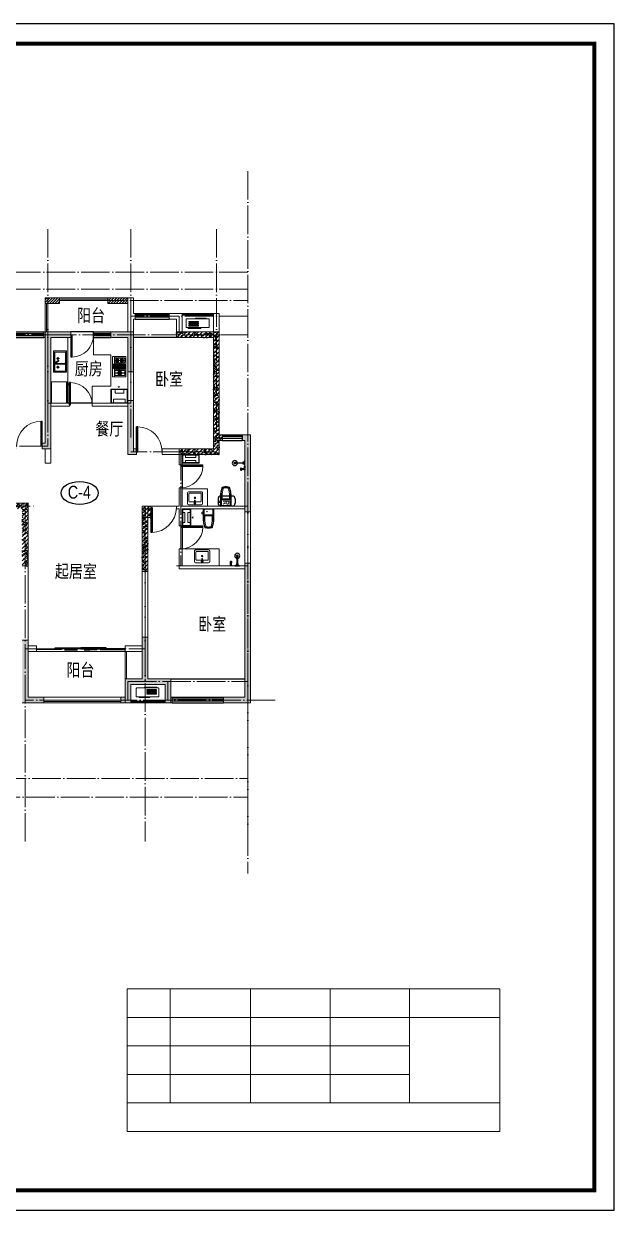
# Model space of a CAD drawing. Extents: x -20965 to 69695, y -16099 to 25481.
# Drawn here: x 49002 to 69695, y -16099 to 25481 of the extents above; entities that cross this region are included whole.
import ezdxf
from ezdxf.enums import TextEntityAlignment as Align

# ---------------------------------------------------------------- set-up
doc = ezdxf.new("R2010")
doc.units = 0
doc.header["$LTSCALE"] = 1000
doc.header["$MEASUREMENT"] = 0
doc.linetypes.add('DOTE', pattern=[2.42, 2, -0.2, 0.02, -0.2])
doc.layers.get('0').update_dxf_attribs({"linetype": 'CONTINUOUS'})
for name, color, linetype in [('4-LINE', 7, 'CONTINUOUS'), ('AXIS', 3, 'CONTINUOUS'), ('fd', 4, 'CONTINUOUS'), ('PUB_TITLE', 4, 'CONTINUOUS'), ('RAIL', 163, 'CONTINUOUS'), ('T-DESW', 6, 'CONTINUOUS'), ('WC', 134, 'CONTINUOUS'), ('WINDOW', 4, 'CONTINUOUS')]:
    doc.layers.add(name, color=color, linetype=linetype)
for name, color, linetype, lineweight in [('DOTE', 251, 'DOTE', 0), ('WALL', 255, 'CONTINUOUS', 20), ('五金', 136, 'CONTINUOUS', 9), ('填充墙', 8, 'CONTINUOUS', 15), ('家具', 159, 'CONTINUOUS', 9), ('看线', 170, 'CONTINUOUS', 0), ('面积', 190, 'CONTINUOUS', 5)]:
    doc.layers.add(name, color=color, linetype=linetype, lineweight=lineweight)
doc.styles.add('Arial', font='ARIAL.TTF')
doc.styles.add('HZ', font='txt', dxfattribs={"width": 0.7, "bigfont": 'hztxt'})
pattern_1 = [(45, (-2010137.66, 221629.54), (-70.710678, 70.710678), []), (50, (-2010137.66, 221629.54), (286.904073, -25.100854), [30, -330]), (355, (-2010137.66, 221629.54), (-55.500533, 300.876853), [24, -264]), (100.4514, (-2010113.75, 221627.45), (231.403753, 275.775817), [25.496076, -280.456845]), (46.1842, (-2010137.66, 221709.54), (426.89642, -66.207606), [45, -495]), (96.6356, (-2010102.1, 221704.02), (373.86508, 389.64715), [38.244115, -420.6852]), (351.1842, (-2010137.66, 221709.54), (373.86478, 389.64744), [36, -396]), (21, (-2010097.66, 221689.54), (238.76282, -161.047556), [30, -330]), (326, (-2010097.66, 221689.54), (97.326133, 290.06002), [24, -264]), (71.4514, (-2010077.77, 221676.12), (336.08905, 129.0122), [25.496076, -280.456845]), (37.5, (-2010137.66, 221629.54), (4.863942, 133.1575415), [0, -260.8, 0, -268, 0, -265]), (7.5, (-2010137.66, 221629.54), (105.227815, 157.764685), [0, -152.8, 0, -254.8, 0, -101]), (327.5, (-2010226.86, 221629.54), (213.5289745, -9.0219487), [0, -100, 0, -312, 0, -414]), (317.5, (-2010266.86, 221629.54), (233.274468, 40.041993), [0, -130, 0, -207.2, 0, -294])]

# ---------------------------------------------------------------- blocks, each defined once
blk = doc.blocks.new('A$C4EB5717C')
at = {"layer": '家具', "color": 8}
for p, q in [((520, 110), (520, 120)), ((883, 100), (530, 100)), ((893, 120), (893, 110))]:
    blk.add_line(p, q, dxfattribs=at)
at = {"layer": '家具'}
blk.add_lwpolyline([(220, 120), (980, 120, 0.414214), (1000, 140), (1000, 410, 0.414214), (980, 430), (220, 430, 0.414214), (200, 410), (200, 140, 0.414214)], format="xyb", close=True, dxfattribs=at)
at = {"layer": '家具', "color": 8}
for points in [[(269, 459), (709, 459), (709, 444), (269, 444)], [(290, 372), (626, 372), (626, 343), (290, 343)], [(290, 306), (626, 306), (626, 277), (290, 277)], [(290, 240), (626, 240), (626, 211), (290, 211)]]:
    blk.add_lwpolyline(points, close=True, dxfattribs=at)
for centre, start, end in [((530, 110), 180, 270), ((883, 110), 270, 0)]:
    blk.add_arc(centre, 10, start, end, dxfattribs=at)
blk = doc.blocks.new('A$C0C200289')
at = {"layer": '家具'}
for p, q in [((-150, 72), (-150, 597)), ((600, 597), (-150, 597)), ((500, 623), (-48, 623)), ((-48, 613), (-48, 623)), ((500, 613), (-48, 613)), ((500, 613), (500, 623)), ((600, 72), (600, 597)), ((-144, 72), (-150, 72)), ((-150, 53), (-150, 62)), ((-144, 62), (-150, 62)), ((-144, 62), (-144, 72)), ((568, 22), (-118, 22)), ((499, 22), (499, 0)), ((535, 22), (535, 0)), ((594, 62), (594, 72)), ((594, 72), (600, 72)), ((594, 62), (600, 62)), ((600, 53), (600, 62)), ((499, 0), (535, 0))]:
    blk.add_line(p, q, dxfattribs=at)
at = {"layer": '家具', "color": 251}
for p, q in [((594, 72), (-144, 72)), ((594, 62), (-144, 62))]:
    blk.add_line(p, q, dxfattribs=at)
at = {"layer": '家具'}
for centre, start, end in [((-118, 53), 180, 270), ((568, 53), 270, 0)]:
    blk.add_arc(centre, 31.5, start, end, dxfattribs=at)
blk = doc.blocks.new('ddfdf')
at = {"layer": '家具'}
for p, q in [((15801, -30110), (15801, -30822)), ((16260, -30111), (15801, -30110)), ((16270, -30121), (16270, -30812)), ((15801, -30822), (16260, -30822))]:
    blk.add_line(p, q, dxfattribs=at)
at = {"layer": '家具', "color": 251}
for p, q in [((15826, -30314), (15826, -30189)), ((15829, -30248), (15829, -30252)), ((15947, -30248), (15829, -30248)), ((15829, -30252), (15947, -30252)), ((15834, -30314), (15834, -30189)), ((15856, -30159), (16163, -30159)), ((15856, -30167), (16163, -30167)), ((16163, -30337), (15856, -30336)), ((16163, -30345), (15856, -30344)), ((15947, -30252), (15947, -30248)), ((15952, -30159), (15957, -30157)), ((15968, -30208), (15952, -30159)), ((15968, -30295), (15952, -30344)), ((15952, -30344), (15957, -30346)), ((15957, -30157), (15973, -30206)), ((15957, -30346), (15973, -30297)), ((15973, -30206), (15968, -30208)), ((15973, -30297), (15968, -30295)), ((16062, -30157), (16046, -30206)), ((16046, -30206), (16051, -30208)), ((16046, -30297), (16051, -30295)), ((16062, -30346), (16046, -30297)), ((16051, -30208), (16067, -30159)), ((16051, -30295), (16067, -30344)), ((16067, -30159), (16062, -30157)), ((16067, -30344), (16062, -30346)), ((16072, -30252), (16072, -30248)), ((16072, -30248), (16190, -30248)), ((16190, -30253), (16072, -30252)), ((16185, -30189), (16185, -30315)), ((16190, -30248), (16190, -30253)), ((16193, -30189), (16193, -30315)), ((16201, -30822), (16202, -30111)), ((15829, -30682), (15829, -30686)), ((15904, -30682), (15829, -30682)), ((15829, -30686), (15904, -30686)), ((15831, -30750), (15831, -30624)), ((15832, -30556), (15832, -30379)), ((15832, -30379), (15849, -30379)), ((15849, -30556), (15832, -30556)), ((15839, -30750), (15839, -30624)), ((15849, -30379), (15849, -30556)), ((15861, -30594), (16167, -30595)), ((15861, -30602), (16167, -30603)), ((15878, -30556), (15878, -30380)), ((15878, -30380), (15894, -30380)), ((15894, -30556), (15878, -30556)), ((15894, -30380), (15894, -30556)), ((15904, -30686), (15904, -30682)), ((15923, -30556), (15923, -30380)), ((15923, -30380), (15940, -30380)), ((15940, -30556), (15923, -30556)), ((15937, -30595), (15937, -30654)), ((15942, -30595), (15937, -30595)), ((15937, -30654), (15942, -30654)), ((15937, -30780), (15937, -30720)), ((15937, -30720), (15942, -30720)), ((15940, -30380), (15940, -30556)), ((15942, -30654), (15942, -30595)), ((15942, -30720), (15942, -30780)), ((15968, -30556), (15968, -30380)), ((15968, -30380), (15985, -30380)), ((15985, -30556), (15968, -30556)), ((15968, -30684), (15968, -30688)), ((16063, -30684), (15968, -30684)), ((15968, -30688), (16063, -30688)), ((15985, -30380), (15985, -30556)), ((16014, -30556), (16014, -30380)), ((16014, -30380), (16030, -30380)), ((16030, -30556), (16014, -30556)), ((16030, -30380), (16030, -30556)), ((16059, -30556), (16059, -30380)), ((16059, -30380), (16076, -30380)), ((16076, -30556), (16059, -30556)), ((16063, -30688), (16063, -30684)), ((16076, -30380), (16076, -30556)), ((16095, -30595), (16095, -30654)), ((16099, -30595), (16095, -30595)), ((16095, -30654), (16099, -30654)), ((16095, -30780), (16095, -30720)), ((16095, -30720), (16099, -30720)), ((16099, -30654), (16099, -30595)), ((16099, -30720), (16099, -30780)), ((16104, -30556), (16104, -30380)), ((16104, -30380), (16121, -30380)), ((16121, -30556), (16104, -30556)), ((16121, -30380), (16121, -30556)), ((16126, -30690), (16126, -30685)), ((16126, -30685), (16199, -30685)), ((16199, -30690), (16126, -30690)), ((16150, -30556), (16150, -30380)), ((16150, -30380), (16166, -30380)), ((16166, -30556), (16150, -30556)), ((16166, -30380), (16166, -30556)), ((16189, -30625), (16189, -30750)), ((16197, -30625), (16197, -30750)), ((16199, -30685), (16199, -30690)), ((16167, -30772), (15861, -30772)), ((16167, -30780), (15861, -30780)), ((15942, -30780), (15937, -30780)), ((16099, -30780), (16095, -30780))]:
    blk.add_line(p, q, dxfattribs=at)
for centre, radius in [((16013, -30253), 70.1), ((16013, -30253), 47.3), ((16013, -30253), 41.8), ((16013, -30253), 25.3), ((15936, -30685), 63.7), ((15936, -30685), 43), ((15936, -30685), 38), ((15936, -30685), 23), ((16096, -30687), 63.7), ((16096, -30687), 43), ((16096, -30687), 38), ((16096, -30687), 23), ((16235, -30426), 16.2), ((16238, -30542), 16.2), ((16240, -30485), 16.2)]:
    blk.add_circle(centre, radius, dxfattribs=at)
for centre, radius, start, end in [((15856, -30189), 30, 89.961, 179.961), ((15856, -30314), 30, 179.961, 269.961), ((15856, -30189), 22, 89.961, 179.961), ((15856, -30314), 22, 179.961, 269.961), ((16163, -30189), 30, 359.961, 89.961), ((16163, -30189), 22, 359.961, 89.961), ((16163, -30315), 30, 269.961, 359.961), ((16163, -30315), 22, 269.961, 359.961), ((15861, -30624), 30, 89.961, 179.961), ((15861, -30750), 30, 179.961, 269.961), ((15861, -30624), 22, 89.961, 179.961), ((15861, -30750), 22, 179.961, 269.961), ((16167, -30625), 30, 359.961, 89.961), ((16167, -30625), 22, 359.961, 89.961), ((16167, -30750), 30, 269.961, 359.961), ((16167, -30750), 22, 269.961, 359.961)]:
    blk.add_arc(centre, radius, start, end, dxfattribs=at)
at = {"layer": '家具'}
for centre, start, end in [((16260, -30121), 0, 89.961), ((16260, -30812), 269.961, 0)]:
    blk.add_arc(centre, 10, start, end, dxfattribs=at)
blk = doc.blocks.new('A$C6CE46E26')
at = {"layer": 'fd'}
blk.add_lwpolyline([(0, 284, 100, 0, 0), (62, 284, 0, 0, 0)], format="xyseb", dxfattribs=at)
at = {"layer": '家具'}
for p, q in [((112, 452), (239, 452)), ((239, 148), (239, 452)), ((445, 98), (445, 502)), ((572, 502), (445, 502)), ((112, 148), (239, 148)), ((572, 98), (445, 98))]:
    blk.add_line(p, q, dxfattribs=at)
for points in [[(592, 0), (592, 600), (92, 600), (92, 0)], [(572, 20), (572, 580), (112, 580), (112, 20)]]:
    blk.add_lwpolyline(points, close=True, dxfattribs=at)
blk = doc.blocks.new('$DorLib2D$00000001')
for p, q in [((0.45, 0.975), (0.5, 0.975)), ((0.45, 0), (0.45, 0.975)), ((0.5, 0), (0.5, 0.975)), ((0.5, 0), (0.45, 0))]:
    blk.add_line(p, q)
at = {"lineweight": 13}
blk.add_arc((0.475, 0), 0.975, 91.4693, 180, dxfattribs=at)
blk = doc.blocks.new('$TCHSYS$WIN2D')
for p, q in [((-0.5, 0.5), (0.5, 0.5)), ((-0.5, 0.5), (-0.5, -0.5)), ((0.5, 0.167), (-0.5, 0.167)), ((0.5, 0.5), (0.5, -0.5)), ((0.5, -0.167), (-0.5, -0.167)), ((-0.5, -0.5), (0.5, -0.5))]:
    blk.add_line(p, q)
blk = doc.blocks.new('$DorLib2D$00000138')
at = {"color": 0, "linetype": 'Continuous'}
for p, q in [((-0.288, 0), (-0.288, 0.154)), ((-0.288, 0.154), (0, 0.154)), ((0, 0.154), (0, 0)), ((0.288, 0.154), (0, 0.154)), ((0.288, 0), (0.288, 0.154)), ((-0.5, -0.14), (-0.5, 0)), ((-0.5, 0), (-0.219, 0)), ((0, 0), (-0.288, 0)), ((-0.219, 0), (-0.219, -0.14)), ((0, 0), (0.288, 0)), ((0.219, 0), (0.219, -0.14)), ((0.5, 0), (0.219, 0)), ((0.5, 0), (0.5, -0.195)), ((0.5, -0.14), (0.5, 0)), ((-0.219, -0.14), (-0.5, -0.14)), ((-0.186, -0.186), (-0.037, -0.186)), ((-0.037, -0.186), (-0.102, -0.258)), ((-0.102, -0.258), (-0.102, -0.186)), ((0.186, -0.186), (0.037, -0.186)), ((0.037, -0.186), (0.102, -0.258)), ((0.102, -0.258), (0.102, -0.186)), ((0.219, -0.14), (0.5, -0.14))]:
    blk.add_line(p, q, dxfattribs=at)
blk = doc.blocks.new('A$C1BE601A8')
at = {"layer": '家具'}
for p, q in [((0, 0), (0, 450)), ((0, 450), (757, 450)), ((757, 450), (757, 0)), ((757, 0), (0, 0))]:
    blk.add_line(p, q, dxfattribs=at)
at = {"layer": '家具', "color": 251}
for p, q in [((10, 10), (10, 440)), ((10, 440), (747, 440)), ((315, 427), (293, 411)), ((412, 288), (315, 427)), ((747, 440), (747, 10)), ((747, 10), (10, 10)), ((41, 393), (41, 50)), ((273, 408), (56, 408)), ((56, 35), (273, 35)), ((226, 300), (130, 300)), ((178, 248), (178, 348)), ((288, 50), (288, 393)), ((293, 411), (390, 273)), ((311, 393), (311, 50)), ((695, 408), (326, 408)), ((326, 35), (695, 35)), ((534, 300), (438, 300)), ((486, 248), (486, 348)), ((710, 50), (710, 393))]:
    blk.add_line(p, q, dxfattribs=at)
for centre, radius in [((178, 300), 36.1), ((178, 300), 27.1), ((486, 300), 36.1), ((486, 300), 27.1)]:
    blk.add_circle(centre, radius, dxfattribs=at)
for centre, radius, start, end in [((304, 419), 21.7, 342.6068, 267.3353), ((56, 393), 15, 90, 180), ((56, 50), 15, 180, 270), ((273, 393), 15, 0, 90), ((273, 50), 15, 270, 0), ((326, 393), 15, 90, 180), ((326, 50), 15, 180, 270), ((401, 281), 13.3, 214.971, 34.971), ((695, 393), 15, 0, 90), ((695, 50), 15, 270, 0)]:
    blk.add_arc(centre, radius, start, end, dxfattribs=at)
blk = doc.blocks.new('A$C6C0F5C48')
h = blk.add_hatch()
h.set_pattern_fill('钢筋混凝土', color=8, scale=40, style=0)
h.set_pattern_definition(pattern_1)
h.paths.add_polyline_path([(17000, 1200), (17000, 1000), (17500, 1000), (17500, -600), (18950, -600), (18950, -400), (17700, -400), (17700, 1200)])
h.paths.add_polyline_path([(20500, -400), (20500, -4300), (20400, -4300), (20400, -4500), (20700, -4500), (20700, -600), (21400, -600), (21400, -400)])
h.paths.add_polyline_path([(22800, -400), (22800, -600), (23400, -600), (23400, -1800), (23600, -1800), (23600, -400)])
h = blk.add_hatch()
h.set_pattern_fill('钢筋混凝土', color=8, scale=40, style=0)
h.set_pattern_definition(pattern_1)
h.paths.add_polyline_path([(25100, -400), (25100, -600), (26400, -600), (26400, -4500), (25200, -4500), (25200, -4700), (26600, -4700), (26600, -4200), (26700, -4200), (26700, -4000), (26600, -4000), (26600, -400)])
h = blk.add_hatch()
h.set_pattern_fill('钢筋混凝土', color=8, scale=40, style=0)
h.set_pattern_definition(pattern_1)
h.paths.add_polyline_path([(19500, -4500), (19500, -4300), (18600, -4300), (18600, -3700), (17700, -3700), (17700, -3100), (17500, -3100), (17500, -3900), (18400, -3900), (18400, -4500)])
h.paths.add_polyline_path([(23700, -4700), (23700, -4500), (23600, -4500), (23600, -2800), (23400, -2800), (23400, -4700)])
h.paths.add_polyline_path([(27700, -4000), (27500, -4000), (27400, -4000), (27400, -4200), (27500, -4200), (27500, -6700), (27700, -6700)])
h = blk.add_hatch()
h.set_pattern_fill('钢筋混凝土', color=8, scale=40, style=0)
h.set_pattern_definition(pattern_1)
h.paths.add_polyline_path([(24200, -6500), (23900, -6500), (23900, -6900), (24200, -6900)])
h.paths.add_polyline_path([(24100, -6900), (23900, -6900), (23900, -8800), (24100, -8800)])
h.paths.add_polyline_path([(18100, -6400), (18100, -6600), (19700, -6600), (19700, -8600), (19900, -8600), (19900, -6400)])
h = blk.add_hatch()
h.set_pattern_fill('钢筋混凝土', color=8, scale=40, style=0)
h.set_pattern_definition(pattern_1)
h.paths.add_polyline_path([(17000, -10000), (17000, -10200), (18500, -10200), (18500, -10600), (18700, -10600), (18700, -10000)])
h.paths.add_polyline_path([(19900, -11200), (19700, -11200), (19700, -13400), (20450, -13400), (20450, -13200), (19900, -13200)])
h.paths.add_polyline_path([(27700, -13400), (27700, -8500), (27500, -8500), (27500, -13200), (26750, -13200), (26750, -13400)])
h.paths.add_polyline_path([(23300, -13400), (23500, -13400), (23500, -12750), (24700, -12750), (24700, -13400), (24900, -13400), (24900, -12550), (24100, -12550), (24100, -11100), (23900, -11100), (23900, -12550), (23300, -12550), (23300, -13200), (23150, -13200), (23150, -13400)])
at = {"layer": 'WALL', "color": 6}
for p, q in [((21400, -400), (20500, -400)), ((20500, -4300), (20500, -400)), ((21400, -600), (21400, -400)), ((22800, -400), (23600, -400)), ((22800, -400), (22800, -600)), ((23600, -1800), (23600, -400)), ((25100, -400), (26600, -400)), ((25100, -600), (25100, -400)), ((26600, -400), (26600, -4000)), ((20700, -600), (20700, -4500)), ((20700, -600), (21400, -600)), ((22800, -600), (23400, -600)), ((23400, -1800), (23400, -600)), ((25100, -600), (26400, -600)), ((26400, -4500), (26400, -600)), ((23600, -1800), (23400, -1800)), ((23400, -4700), (23400, -2800)), ((23600, -2800), (23400, -2800)), ((23600, -4500), (23600, -2800)), ((26700, -4000), (26600, -4000)), ((26700, -4200), (26700, -4000)), ((27500, -4000), (27400, -4000)), ((27400, -4000), (27400, -4200)), ((27500, -4000), (27500, -4000)), ((27700, -4000), (27500, -4000)), ((27700, -6700), (27700, -4000)), ((20500, -4300), (20400, -4300)), ((20400, -4300), (20400, -4500)), ((20400, -4500), (20700, -4500)), ((23700, -4500), (23600, -4500)), ((23700, -4700), (23700, -4500)), ((25200, -4500), (25200, -4700)), ((26400, -4500), (25200, -4500)), ((26600, -4200), (26700, -4200)), ((26600, -4700), (26600, -4200)), ((27400, -4200), (27500, -4200)), ((27500, -4200), (27500, -6700)), ((23700, -4700), (23400, -4700)), ((25200, -4700), (26600, -4700)), ((18100, -6400), (19900, -6400)), ((19900, -6400), (19900, -8600)), ((23900, -6500), (23900, -8800)), ((24100, -8800), (24100, -6900)), ((27500, -6700), (27700, -6700)), ((19700, -8600), (19900, -8600)), ((27500, -8500), (27500, -13200)), ((27500, -8500), (27700, -8500)), ((27700, -13400), (27700, -8500)), ((23900, -8800), (24100, -8800)), ((19700, -11200), (19900, -11200)), ((19900, -11200), (19900, -13200)), ((23900, -11100), (23900, -12550)), ((24100, -11100), (23900, -11100)), ((24100, -12550), (24100, -11100)), ((23300, -12550), (23300, -13200)), ((23900, -12550), (23300, -12550)), ((23500, -12750), (23500, -13400)), ((24700, -12750), (23500, -12750)), ((24900, -12550), (24100, -12550)), ((24700, -13400), (24700, -12750)), ((24900, -13400), (24900, -12550)), ((19900, -13200), (20450, -13200)), ((20450, -13200), (20450, -13400)), ((27500, -13200), (26750, -13200)), ((26750, -13400), (26750, -13200)), ((19700, -13400), (20450, -13400)), ((23300, -13400), (23300, -13400)), ((23500, -13400), (23300, -13400)), ((24700, -13400), (24900, -13400)), ((27700, -13400), (26750, -13400))]:
    blk.add_line(p, q, dxfattribs=at)
blk.add_lwpolyline([(23900, -6900), (24200, -6900), (24200, -6500), (23900, -6500)], close=True, dxfattribs=at)
for points in [[(23150, -13200), (23150, -13400), (23300, -13400)], [(23150, -13200), (23300, -13200)]]:
    blk.add_lwpolyline(points, dxfattribs=at)
blk = doc.blocks.new('A$C37A63D83')
at = {"layer": '家具', "color": 8}
for p, q in [((152, 636), (128, 636)), ((136, 660), (323, 660)), ((229, 660), (136, 660)), ((162, 636), (152, 636)), ((162, 636), (229, 636)), ((297, 636), (229, 636)), ((297, 636), (307, 636)), ((307, 636), (331, 636)), ((38, 172), (42, 172)), ((38, 118), (42, 118)), ((40, 153), (40, 162)), ((40, 137), (40, 146)), ((40, 121), (40, 130)), ((49, 230), (49, 316)), ((49, 230), (229, 230)), ((49, 230), (91, 212)), ((49, 125), (49, 165)), ((54, 279), (54, 280)), ((63, 275), (58, 275)), ((63, 253), (63, 275)), ((76, 36), (76, 198)), ((81, 235), (229, 235)), ((91, 212), (229, 212)), ((99, 250), (99, 356)), ((99, 221), (229, 221)), ((229, 14), (99, 14)), ((229, 247), (103, 247)), ((111, 247), (229, 247)), ((229, 247), (356, 247)), ((348, 247), (229, 247)), ((378, 235), (229, 235)), ((409, 230), (229, 230)), ((360, 221), (229, 221)), ((368, 212), (229, 212)), ((229, 14), (360, 14)), ((360, 250), (360, 356)), ((409, 230), (368, 212)), ((382, 36), (382, 198)), ((396, 253), (396, 275)), ((396, 275), (400, 275))]:
    blk.add_line(p, q, dxfattribs=at)
at = {"layer": '家具'}
for p, q in [((0, 125), (0, 165)), ((38, 172), (7, 172)), ((38, 118), (7, 118)), ((40, 170), (40, 275)), ((40, 23), (40, 122)), ((229, 0), (63, 0)), ((229, 0), (396, 0)), ((405, 279), (405, 280)), ((409, 230), (409, 316)), ((418, 23), (418, 275))]:
    blk.add_line(p, q, dxfattribs=at)
at = {"layer": '家具', "color": 8}
blk.add_circle((176, 95), 11.4, dxfattribs=at)
at = {"layer": '家具'}
for centre, radius, start, end in [((7035, 15), 7000, 176.3999, 177.8752), ((979, 321), 939, 160.4627, 171.8238), ((107, 630), 13.5, 147.2649, 160.4629), ((159, 597), 75.7, 123.7473, 147.2649), ((217, 423), 257, 87.121, 112.8427), ((242, 423), 257, 67.1573, 92.879), ((300, 597), 75.7, 32.7351, 56.2527), ((346, 630), 13.5, 21.3401, 45.0457), ((352, 630), 13.5, 19.5371, 32.7351), ((-520, 321), 939, 8.1773, 19.5371), ((-6576, 15), 7000, 2.1248, 3.6001), ((7, 165), 7.2, 90, 180), ((7, 125), 7.2, 180, 270), ((63, 23), 22.5, 180, 270), ((396, 23), 22.5, 270, 0)]:
    blk.add_arc(centre, radius, start, end, dxfattribs=at)
at = {"layer": '家具', "color": 8}
for centre, radius, start, end in [((545, 367), 499, 169.8851, 189.9823), ((824, 353), 776, 158.6599, 172.4763), ((942, 340), 881, 161.7059, 184.2897), ((933, 353), 834, 161.5027, 179.8181), ((113, 630), 13.5, 134.9543, 158.6599), ((347, 396), 344, 131.9223, 134.9543), ((130, 611), 25.3, 94.6124, 166.2529), ((138, 626), 34, 87.4207, 128.0687), ((159, 612), 18, 109.1813, 161.5027), ((214, 386), 250, 86.5925, 104.1516), ((245, 386), 250, 75.8484, 93.4075), ((300, 612), 18, 18.4973, 70.8187), ((-474, 353), 834, 0.1819, 18.4973), ((321, 626), 34, 51.9313, 92.5793), ((329, 611), 25.3, 13.7471, 85.3876), ((112, 396), 344, 45.0457, 48.0777), ((-483, 340), 881, 355.7103, 18.2941), ((-365, 353), 776, 7.5237, 21.3401), ((-86, 367), 499, 350.0177, 10.1149), ((42, 165), 7.2, 0, 90), ((42, 125), 7.2, 270, 0), ((58, 279), 4.5, 180, 270), ((81, 253), 18, 180, 270), ((99, 198), 22.5, 90, 180), ((99, 36), 22.5, 180, 270), ((103, 250), 3.6, 180, 270), ((356, 250), 3.6, 270, 0), ((360, 198), 22.5, 0, 90), ((360, 36), 22.5, 270, 0), ((378, 253), 18, 270, 0), ((400, 279), 4.5, 270, 0)]:
    blk.add_arc(centre, radius, start, end, dxfattribs=at)
blk = doc.blocks.new('A$C6EA5130D')
at = {"layer": '五金', "lineweight": -3}
for p, q in [((68, 25), (68, 15)), ((85, 353), (85, 30)), ((95, 30), (95, 353)), ((111, 25), (111, 15)), ((291, 38), (291, 113)), ((321, 60), (291, 60)), ((321, 38), (321, 113))]:
    blk.add_line(p, q, dxfattribs=at)
at = {"layer": '五金', "color": 8}
for p, q in [((75, 22), (75, 15)), ((105, 25), (105, 15))]:
    blk.add_line(p, q, dxfattribs=at)
at = {"layer": '五金', "lineweight": -3}
for points in [[(175, 0), (5, 0), (5, 10), (34, 15), (80, 15)], [(62, 46), (52, 46), (52, 50), (62, 50)], [(75, 25), (62, 25), (62, 70), (85, 70)], [(95, 70), (118, 70), (118, 25), (105, 25)], [(100, 15), (145, 15), (175, 10), (175, 0)], [(118, 50), (128, 50), (128, 46), (118, 46)], [(294, 29), (294, 0), (317, 0), (317, 29)]]:
    blk.add_lwpolyline(points, dxfattribs=at)
for points in [[(59, 0), (59, 10), (121, 10), (121, 0)], [(261, 0), (261, 10), (205, 10), (205, 0)]]:
    blk.add_lwpolyline(points, close=True, dxfattribs=at)
at = {"layer": '五金', "color": 8}
for points in [[(80, 22), (75, 22), (75, 50), (85, 50)], [(95, 50), (105, 50), (105, 22), (100, 22)]]:
    blk.add_lwpolyline(points, dxfattribs=at)
blk.add_lwpolyline([(80, 10), (80, 30), (100, 30), (100, 10)], close=True, dxfattribs=at)
at = {"layer": '五金', "lineweight": -3}
blk.add_circle((90, 353), 89.5, dxfattribs=at)
at = {"layer": '五金', "color": 8}
for centre, radius in [((90, 353), 5), ((306, 87), 15), ((306, 38), 15)]:
    blk.add_circle(centre, radius, dxfattribs=at)
for centre, radius, start, end in [((90, 353), 35, 278.2132, 261.7868), ((90, 353), 9, 303.749, 236.251), ((306, 87), 17, 331.9275, 208.0725), ((306, 38), 17, 151.9275, 226.6641), ((306, 38), 17, 313.3359, 28.0725)]:
    blk.add_arc(centre, radius, start, end, dxfattribs=at)
at = {"layer": '五金', "lineweight": -3}
for centre, start, end in [((274, 107), 19.6733, 73.5819), ((337, 107), 106.4181, 160.3267)]:
    blk.add_arc(centre, 17.7, start, end, dxfattribs=at)
at = {"layer": '五金', "lineweight": -3, "extrusion": (0, 0, -1)}
for centre, major_axis, ratio, start_param, end_param in [((306, 136), (33.6, 0), 0.612909, 2.761972, 6.662806), ((306, 126), (-31.4, 0), 0.47884, -1.072899, 4.214492)]:
    blk.add_ellipse(centre, major_axis=major_axis, ratio=ratio, start_param=start_param, end_param=end_param, dxfattribs=at)
blk = doc.blocks.new('A$C198771BE')
at = {"layer": 'WC'}
for p, q in [((0, 500), (0, 100)), ((100, 600), (250, 600)), ((350, 500), (350, 100)), ((100, 0), (250, 0))]:
    blk.add_line(p, q, dxfattribs=at)
for centre, start, end in [((100, 500), 90, 180), ((250, 500), 0, 90), ((100, 100), 180, 270), ((250, 100), 270, 0)]:
    blk.add_arc(centre, 100, start, end, dxfattribs=at)
at = {"layer": 'WC', "style": 'HZ', "width": 0.7}
blk.add_text('R', height=200, dxfattribs=at).set_placement((153, 177))
blk = doc.blocks.new('dfdsf')
at = {"layer": '家具'}
for p, q in [((-6119, -27345), (-6119, -27726)), ((-5626, -27307), (-6081, -27307)), ((-5588, -27726), (-5588, -27345)), ((-6081, -27765), (-5626, -27765))]:
    blk.add_line(p, q, dxfattribs=at)
at = {"layer": '家具', "color": 8}
for p, q in [((-6068, -27695), (-6068, -27428)), ((-6049, -27409), (-5869, -27409)), ((-5872, -27364), (-5886, -27364)), ((-5867, -27351), (-5876, -27341)), ((-5867, -27377), (-5876, -27387)), ((-5870, -27392), (-5866, -27466)), ((-5854, -27345), (-5854, -27332)), ((-5854, -27383), (-5854, -27396)), ((-5837, -27392), (-5841, -27466)), ((-5831, -27341), (-5840, -27350)), ((-5831, -27387), (-5840, -27377)), ((-5838, -27409), (-5658, -27409)), ((-5835, -27364), (-5821, -27364)), ((-5639, -27428), (-5639, -27695)), ((-5658, -27714), (-6049, -27714)), ((-5866, -27466), (-5841, -27466))]:
    blk.add_line(p, q, dxfattribs=at)
for centre, radius in [((-5854, -27364), 32.3), ((-5854, -27364), 18.8), ((-5855, -27549), 25.4), ((-5855, -27549), 16)]:
    blk.add_circle(centre, radius, dxfattribs=at)
at = {"layer": '家具'}
for centre, start, end in [((-6081, -27345), 90, 180), ((-5626, -27345), 0, 90), ((-6081, -27726), 180, 270), ((-5626, -27726), 270, 0)]:
    blk.add_arc(centre, 38.1, start, end, dxfattribs=at)
at = {"layer": '家具', "color": 8}
for centre, start, end in [((-6049, -27428), 90, 180), ((-5658, -27428), 0, 90), ((-6049, -27695), 180, 270), ((-5658, -27695), 270, 0)]:
    blk.add_arc(centre, 19.1, start, end, dxfattribs=at)
blk = doc.blocks.new('gdhg')
at = {"layer": '家具'}
for p, q in [((2116596, -228357), (2116596, -227467)), ((2117196, -228357), (2116596, -228357))]:
    blk.add_line(p, q, dxfattribs=at)
at = {"layer": '家具', "rotation": 269.9999999466392}
blk.add_blockref('dfdsf', (2144458, -233771), dxfattribs=at)
blk = doc.blocks.new('A$C0032228E')
at = {"layer": 'fd'}
blk.add_lwpolyline([(302, 0, 100, 0, 0), (302, 62, 0, 0, 0)], format="xyseb", dxfattribs=at)
at = {"layer": '家具'}
for p, q in [((123, 372), (123, 295)), ((477, 295), (123, 295)), ((477, 189), (123, 189)), ((123, 112), (123, 189)), ((477, 372), (477, 295)), ((477, 112), (477, 189))]:
    blk.add_line(p, q, dxfattribs=at)
for points in [[(600, 392), (0, 392), (0, 92), (600, 92)], [(580, 372), (20, 372), (20, 112), (580, 112)]]:
    blk.add_lwpolyline(points, close=True, dxfattribs=at)
blk = doc.blocks.new('fdf')
at = {"layer": '家具', "lineweight": -3}
for p, q in [((2094767, -224647), (2094757, -224647)), ((2094767, -224690), (2094757, -224690)), ((2095096, -224663), (2094772, -224663)), ((2094772, -224673), (2095096, -224673)), ((2094781, -224869), (2094855, -224869)), ((2094781, -224899), (2094855, -224899)), ((2094803, -224899), (2094803, -224869))]:
    blk.add_line(p, q, dxfattribs=at)
at = {"layer": '家具', "color": 8}
for p, q in [((2094764, -224653), (2094757, -224653)), ((2094767, -224683), (2094757, -224683))]:
    blk.add_line(p, q, dxfattribs=at)
at = {"layer": '家具', "lineweight": -3}
for points in [[(2094742, -224753), (2094742, -224583), (2094752, -224583), (2094757, -224613), (2094757, -224658)], [(2094757, -224678), (2094757, -224724), (2094752, -224753), (2094742, -224753)], [(2094771, -224873), (2094742, -224873), (2094742, -224896), (2094771, -224896)], [(2094767, -224653), (2094767, -224640), (2094812, -224640), (2094812, -224663)], [(2094812, -224673), (2094812, -224696), (2094767, -224696), (2094767, -224683)], [(2094788, -224640), (2094788, -224630), (2094792, -224630), (2094792, -224640)], [(2094792, -224696), (2094792, -224706), (2094788, -224706), (2094788, -224696)]]:
    blk.add_lwpolyline(points, dxfattribs=at)
at = {"layer": '家具', "color": 8}
blk.add_lwpolyline([(2094752, -224658), (2094772, -224658), (2094772, -224678), (2094752, -224678)], close=True, dxfattribs=at)
for points in [[(2094764, -224658), (2094764, -224653), (2094792, -224653), (2094792, -224663)], [(2094792, -224673), (2094792, -224683), (2094764, -224683), (2094764, -224678)]]:
    blk.add_lwpolyline(points, dxfattribs=at)
for centre, radius in [((2094781, -224884), 15), ((2094830, -224884), 15), ((2095096, -224668), 5)]:
    blk.add_circle(centre, radius, dxfattribs=at)
at = {"layer": '家具', "lineweight": -3}
blk.add_circle((2095096, -224668), 89.5, dxfattribs=at)
at = {"layer": '家具', "color": 8}
for centre, radius, start, end in [((2094781, -224884), 17, 61.9275, 136.6641), ((2094781, -224884), 17, 223.3359, 298.0725), ((2094830, -224884), 17, 241.9275, 118.0725), ((2095096, -224668), 35, 188.2132, 171.7868), ((2095096, -224668), 9, 213.749, 146.251)]:
    blk.add_arc(centre, radius, start, end, dxfattribs=at)
at = {"layer": '家具', "lineweight": -3}
for centre, start, end in [((2094849, -224853), 289.6733, 343.5819), ((2094849, -224916), 16.4181, 70.3267)]:
    blk.add_arc(centre, 17.7, start, end, dxfattribs=at)
at = {"layer": '家具', "lineweight": -3, "extrusion": (0, 0, -1)}
for centre, major_axis, ratio, start_param, end_param in [((2094869, -224884), (0, 31.4), 0.47884, -1.072899, 4.214492), ((2094878, -224884), (0, 33.6), 0.612909, -0.37962, 3.521213)]:
    blk.add_ellipse(centre, major_axis=major_axis, ratio=ratio, start_param=start_param, end_param=end_param, dxfattribs=at)

msp = doc.modelspace()

# ---------------------------------------------------------------- hatches: boundary and pattern name
at = {"layer": '填充墙'}
h = msp.add_hatch(dxfattribs=at)
h.set_pattern_fill('普通砖', color=256, scale=50, style=0)
h.set_pattern_definition([(45, (-1937862.296, 602022.51), (-47.022601, 47.022601), [])])
h.paths.add_polyline_path([(50252.5, 15680), (50252.5, 15880), (49752.5, 15880), (49752.5, 15680)])
h = msp.add_hatch(dxfattribs=at)
h.set_pattern_fill('普通砖', color=256, scale=50, style=0)
h.set_pattern_definition([(45, (-1589954.26, -19100.62), (-47.022601, 47.022601), [])])
h.paths.add_polyline_path([(52852.5, 15880), (52852.5, 15880), (51952.5, 15880), (51952.5, 15680), (52652.5, 15680), (52652.5, 15880)])

# ---------------------------------------------------------------- linework, layer by layer
at = {"layer": 'DOTE', "ltscale": 0.5}
for p, q in [((56852.5, 20316.4), (56852.5, -4298.6)), ((49852.5, 18284.5), (49852.5, 14580)), ((52752.5, 18284.5), (52752.5, 14780)), ((55752.5, 18284.5), (55752.5, 10980)), ((56852.5, 16780), (28702.5, 16780)), ((56852.5, 16180), (28702.5, 16180)), ((50302.5, 15780), (56852.5, 15780)), ((49852.5, 14580), (49852.5, 15330)), ((49852.5, 12180), (49852.5, 15330)), ((52752.5, 15230), (52752.5, 12180)), ((56852.5, 15230), (52752.5, 15230)), ((54452.5, 15230), (54452.5, 14580)), ((46852.5, 14580), (49852.5, 14580)), ((46852.5, 14580), (49852.5, 14580)), ((49852.5, 14580), (49852.5, 10680)), ((49852.5, 14580), (56852.5, 14580)), ((52752.5, 10980), (52752.5, 14580)), ((50852.5, 12180), (49852.5, 12180)), ((52752.5, 12180), (50852.5, 12180)), ((49852.5, 10680), (47752.5, 10680)), ((55752.5, 10480), (52752.5, 10480)), ((54502.5, 10480), (54502.5, 6480)), ((38552.5, 8580), (49360.8, 8580)), ((49052.5, 8580), (49052.5, 3580)), ((53252.5, 8580), (53252.5, 2430)), ((53252.5, 3580), (53252.5, 8580)), ((56852.5, 8580), (53252.5, 8580)), ((56852.5, 8580), (54352.5, 8580)), ((56852.5, 8580), (54452.5, 8580)), ((56852.5, 2430), (56852.5, 8580)), ((56852.5, 6480), (56852.5, 8580)), ((56852.5, 2430), (56852.5, 8580)), ((56852.5, 6480), (56852.5, 8580)), ((56852.5, 2430), (56852.5, 8580)), ((56852.5, 6480), (56852.5, 8580)), ((56852.5, 2430), (56852.5, 8580)), ((56852.5, 6480), (56852.5, 8580)), ((56852.5, 2430), (56852.5, 8580)), ((56852.5, 6480), (56852.5, 8580)), ((56852.5, 2430), (56852.5, 8580)), ((56852.5, 6480), (56852.5, 8580)), ((56852.5, 2430), (56852.5, 8580)), ((56852.5, 6480), (56852.5, 8580)), ((56852.5, 2430), (56852.5, 8580)), ((56852.5, 6480), (56852.5, 8580)), ((54352.5, 6480), (56852.5, 6480)), ((49052.5, 3580), (53252.5, 3580)), ((49052.5, -3181.2), (49052.5, 3580)), ((49052.5, 3580), (53252.5, 3580)), ((53252.5, 3580), (53252.5, -3181.2)), ((52652.5, 2430), (56852.5, 2430)), ((52652.5, 2430), (52652.5, 1780)), ((54052.5, 1780), (54052.5, 2430)), ((56852.5, 2430), (56852.5, -3181.2)), ((56852.5, 2430), (56852.5, -3181.2)), ((56852.5, 2430), (56852.5, -3181.2)), ((56852.5, 2430), (56852.5, -3181.2)), ((56852.5, 2430), (56852.5, -3181.2)), ((56852.5, 2430), (56852.5, -3181.2)), ((56852.5, 2430), (56852.5, -3181.2)), ((56852.5, 2430), (56852.5, -3181.2)), ((57817.7, 1780), (49052.5, 1780)), ((43252.5, -970), (56852.5, -970)), ((26102.9, -1620), (56852.5, -1620))]:
    msp.add_line(p, q, dxfattribs=at)
at = {"layer": 'PUB_TITLE'}
msp.add_lwpolyline([(10894.6, -16099), (69694.6, -16099), (69694.6, 25481), (10894.6, 25481)], close=True, dxfattribs=at)
at = {"layer": 'PUB_TITLE', "const_width": 140}
msp.add_lwpolyline([(14394.6, -15399), (68994.6, -15399), (68994.6, 24781), (14394.6, 24781)], close=True, dxfattribs=at)
at = {"layer": 'RAIL'}
for p, q in [((54552.5, 15330), (55652.5, 15330)), ((54552.5, 15280), (55652.5, 15280)), ((53952.5, 1730), (52752.5, 1730)), ((53952.5, 1680), (52752.5, 1680))]:
    msp.add_line(p, q, dxfattribs=at)
at = {"layer": 'T-DESW'}
msp.add_ellipse((50962.9, 9037.5), major_axis=(-650, 0), ratio=0.6153846, dxfattribs=at)
at = {"layer": 'WALL'}
for p, q in [((52652.5, 14680), (52652.5, 15880)), ((52652.5, 15880), (52852.5, 15880)), ((52852.5, 15330), (52852.5, 15880)), ((52902.5, 15330), (52852.5, 15330)), ((52852.5, 14580), (52852.5, 15130)), ((52852.5, 15130), (52902.5, 15130)), ((52902.5, 15130), (52902.5, 15330)), ((54151.8, 15330), (54102.5, 15330)), ((54102.5, 15330), (54102.5, 15130)), ((54102.5, 15130), (54352.5, 15130)), ((54151.8, 15330), (54151.8, 15330)), ((54151.8, 15330), (54552.5, 15330)), ((54352.5, 15130), (54352.5, 14480)), ((54552.5, 15330), (54552.5, 14680)), ((55652.5, 15330), (55652.5, 14680)), ((55652.5, 15330), (55852.5, 15330)), ((55852.5, 15330), (55852.5, 14580)), ((49752.5, 14680), (49702.5, 14680)), ((49702.5, 14680), (49702.5, 14480)), ((49752.5, 14580), (49752.5, 12180)), ((50652.5, 14680), (49952.5, 14680)), ((50652.5, 14480), (50652.5, 14680)), ((52652.5, 14680), (52052.5, 14680)), ((52852.5, 14580), (52852.5, 12180)), ((54552.5, 14680), (55652.5, 14680)), ((55852.5, 14580), (55852.5, 11080)), ((49702.5, 14480), (49752.5, 14480)), ((49952.5, 14480), (49952.5, 12180)), ((49952.5, 14480), (50652.5, 14480)), ((52052.5, 14480), (52652.5, 14480)), ((52652.5, 14480), (52652.5, 12180)), ((54352.5, 14480), (55652.5, 14480)), ((55652.5, 14480), (55652.5, 10980)), ((49752.5, 12180), (49752.5, 10780)), ((50602.5, 12180), (49952.5, 12180)), ((49952.5, 12080), (49952.5, 10680)), ((49952.5, 12080), (50602.5, 12080)), ((50602.5, 12080), (50602.5, 12180)), ((52652.5, 12180), (51402.5, 12180)), ((51402.5, 12180), (51402.5, 12080)), ((51402.5, 12080), (52652.5, 12080)), ((52652.5, 12080), (52652.5, 10380)), ((52852.5, 12180), (52852.5, 10480)), ((55752.5, 10880), (55952.5, 10880)), ((55952.5, 11080), (55852.5, 11080)), ((55952.5, 10880), (55952.5, 11080)), ((56752.5, 11080), (56652.5, 11080)), ((56652.5, 11080), (56652.5, 10880)), ((56652.5, 10880), (56752.5, 10880)), ((56752.5, 10880), (56752.5, 8580)), ((56952.5, 10980), (56952.5, 8580)), ((49752.5, 10780), (49652.5, 10780)), ((49652.5, 10780), (49652.5, 10580)), ((49652.5, 10580), (49752.5, 10580)), ((49752.5, 10580), (49752.5, 10080)), ((49952.5, 10680), (49952.5, 10080)), ((52952.5, 10580), (52852.5, 10580)), ((52952.5, 10580), (52952.5, 10380)), ((55652.5, 10580), (53852.5, 10580)), ((53852.5, 10380), (53852.5, 10580)), ((53852.5, 10480), (53852.5, 10480)), ((49952.5, 10080), (49752.5, 10080)), ((52952.5, 10380), (52652.5, 10380)), ((54452.5, 10380), (53852.5, 10380)), ((53852.5, 10380), (53852.5, 10380)), ((54452.5, 10380), (54452.5, 10018.6)), ((54452.5, 10018.6), (54552.5, 10018.6)), ((54552.5, 10018.6), (54552.5, 10380)), ((55652.5, 10380), (54552.5, 10380)), ((54552.5, 9218.6), (54452.5, 9218.6)), ((54452.5, 9218.6), (54452.5, 8580)), ((54552.5, 8580), (54552.5, 9218.6)), ((47852.5, 8680), (49052.5, 8680)), ((49052.5, 8680), (49152.5, 8680)), ((49152.5, 8680), (49152.5, 8480)), ((49152.5, 8480), (49152.5, 8480)), ((49152.5, 6780), (49152.5, 8480)), ((53152.5, 8580), (53152.5, 3680)), ((53452.5, 8580), (53152.5, 8580)), ((53352.5, 8480), (53352.5, 3580)), ((53352.5, 8480), (53452.5, 8480)), ((53452.5, 8480), (53452.5, 8580)), ((54452.5, 8580), (54352.5, 8580)), ((54352.5, 8580), (54352.5, 8580)), ((54352.5, 8580), (54352.5, 8480)), ((54452.5, 8480), (54352.5, 8480)), ((54352.5, 8480), (54352.5, 8480)), ((54452.5, 8480), (54452.5, 7880)), ((54452.5, 8480), (54452.5, 8480)), ((56752.5, 8580), (54552.5, 8580)), ((56752.5, 8480), (54552.5, 8480)), ((54552.5, 7880), (54552.5, 8480)), ((56752.5, 8480), (56752.5, 6480)), ((56952.5, 8580), (56952.5, 6480)), ((54452.5, 7880), (54552.5, 7880)), ((54552.5, 7080), (54452.5, 7080)), ((54452.5, 7080), (54452.5, 6380)), ((54552.5, 6480), (54552.5, 7080)), ((49152.5, 3680), (49152.5, 6780)), ((54452.5, 6380), (56752.5, 6380)), ((54552.5, 6480), (56752.5, 6480)), ((56752.5, 6380), (56752.5, 1880)), ((56952.5, 6480), (56952.5, 1680)), ((49452.5, 3680), (49152.5, 3680)), ((49152.5, 3480), (49452.5, 3480)), ((49152.5, 1880), (49152.5, 3480)), ((49452.5, 3480), (49452.5, 3680)), ((53152.5, 3680), (52552.5, 3680)), ((52552.5, 3680), (52552.5, 3480)), ((52552.5, 3480), (53152.5, 3480)), ((53152.5, 3480), (53152.5, 2530)), ((53352.5, 3580), (53352.5, 2530)), ((52552.5, 2530), (52552.5, 1680)), ((53152.5, 2530), (52552.5, 2530)), ((54152.5, 2530), (53352.5, 2530)), ((54152.5, 1880), (54152.5, 2530)), ((52752.5, 2330), (52752.5, 1680)), ((53252.5, 2330), (52752.5, 2330)), ((53952.5, 2330), (53252.5, 2330)), ((53952.5, 1680), (53952.5, 2330)), ((48952.5, 1680), (49152.5, 1680)), ((49152.5, 1880), (49702.5, 1880)), ((49152.5, 1680), (49152.5, 1680)), ((49152.5, 1680), (49702.5, 1680)), ((49702.5, 1880), (49702.5, 1680)), ((52752.5, 1680), (52552.5, 1680)), ((53952.5, 1680), (54202.5, 1680)), ((54152.5, 1880), (54202.5, 1880)), ((54202.5, 1880), (54202.5, 1880)), ((54202.5, 1880), (54202.5, 1680)), ((56752.5, 1880), (56002.5, 1880)), ((56002.5, 1880), (56002.5, 1680)), ((56952.5, 1680), (56002.5, 1680)), ((56052.5, 1680), (56052.5, 1680))]:
    msp.add_line(p, q, dxfattribs=at)
for points in [[(49752.5, 15680), (50252.5, 15680), (50252.5, 15880), (49752.5, 15880)], [(52852.5, 15880), (52852.5, 15880), (51952.5, 15880), (51952.5, 15680), (52652.5, 15680), (52652.5, 15880)]]:
    msp.add_lwpolyline(points, close=True, dxfattribs=at)
for points in [[(52402.5, 1880), (52402.5, 1680), (52552.5, 1680)], [(52402.5, 1880), (52552.5, 1880)]]:
    msp.add_lwpolyline(points, dxfattribs=at)
at = {"layer": 'WINDOW', "extrusion": (0, 0, -1)}
for p, q in [((52902.5, 15330), (54102.5, 15330)), ((54102.5, 15263.3), (52902.5, 15263.3)), ((54102.5, 15196.7), (52902.5, 15196.7)), ((52902.5, 15130), (54102.5, 15130)), ((51452.5, 14680), (52052.5, 14680)), ((51452.5, 14480), (51452.5, 14680)), ((52052.5, 14613.3), (51452.5, 14613.3)), ((52052.5, 14546.7), (51452.5, 14546.7)), ((51452.5, 14480), (52052.5, 14480)), ((54202.5, 1880), (56002.5, 1880)), ((56002.5, 1813.3), (54202.5, 1813.3)), ((56002.5, 1746.7), (54202.5, 1746.7)), ((54202.5, 1680), (56002.5, 1680))]:
    msp.add_line(p, q, dxfattribs=at)
at = {"layer": 'WINDOW'}
for p, q in [((48202.5, 14680), (49702.5, 14680)), ((49702.5, 14613.3), (48202.5, 14613.3)), ((51452.5, 14680), (50652.5, 14680)), ((49702.5, 14546.7), (48202.5, 14546.7)), ((48202.5, 14480), (49702.5, 14480)), ((54352.5, 14480), (52852.5, 14480)), ((51402.5, 12180), (50602.5, 12180)), ((54552.5, 10018.6), (54552.5, 9218.6)), ((54552.5, 7880), (54552.5, 7080)), ((54152.5, 2530), (56752.5, 2530))]:
    msp.add_line(p, q, dxfattribs=at)
at = {"layer": '家具'}
for p, q in [((50552.5, 12905.9), (50552.5, 14480)), ((54552.5, 7080), (55851.6, 7080)), ((55851.6, 6480), (55851.6, 7080)), ((52552.5, 2530), (52552.5, 3480)), ((52602.5, 2530), (52602.5, 3480))]:
    msp.add_line(p, q, dxfattribs=at)
msp.add_lwpolyline([(51452.5, 14480), (51452.5, 13877), (52052.5, 13877), (52052.5, 12780), (51402.5, 12780), (51402.5, 12180)], dxfattribs=at)
at = {"layer": '看线'}
for p, q in [((52552.5, 3480), (49452.5, 3480)), ((49702.5, 1880), (52402.5, 1880)), ((49702.5, 1780), (52402.5, 1780)), ((49702.5, 1730), (52402.5, 1730)), ((49702.5, 1680), (52402.5, 1680))]:
    msp.add_line(p, q, dxfattribs=at)
for points in [[(51952.5, 15880), (50252.5, 15880)], [(51952.5, 15830), (50252.5, 15830)], [(49752.5, 15680), (49752.5, 14680)], [(49802.5, 15680), (49802.5, 14680)], [(51952.5, 15780), (50252.5, 15780)]]:
    msp.add_lwpolyline(points, dxfattribs=at)
at = {"layer": '面积', "color": 2}
for p, q in [((52632.5, -8338.7), (65685.6, -8338.7)), ((52632.5, -8338.7), (52632.5, -13338.7)), ((54132.5, -8338.7), (54132.5, -12338.7)), ((56953.9, -8338.7), (56953.9, -12338.7)), ((59737.1, -8338.7), (59737.1, -12338.7)), ((62520.3, -8338.7), (62520.3, -12338.7)), ((52632.5, -9338.7), (65685.6, -9338.7)), ((52632.5, -10338.7), (62520.3, -10338.7)), ((52632.5, -11338.7), (62520.3, -11338.7)), ((52632.5, -12338.7), (65685.6, -12338.7))]:
    msp.add_line(p, q, dxfattribs=at)
msp.add_lwpolyline([(52632.5, -8338.7), (65685.6, -8338.7), (65685.6, -13338.7), (52632.5, -13338.7)], close=True, dxfattribs=at)

# ---------------------------------------------------------------- block references
at = {"rotation": 270}
msp.add_blockref('A$C6CE46E26', (52052.5, 12772.3), dxfattribs=at)
msp.add_blockref('A$C0032228E', (54552.5, 9987.7))
at = {"color": 8, "xscale": -1, "rotation": 90}
msp.add_blockref('gdhg', (-172914.8, 2125775.9), dxfattribs=at)
at = {"xscale": -1}
for name, p, rotation in [('A$C0032228E', (54944.8, 8480), 90), ('fdf', (281151.3, -2088262.3), 270)]:
    msp.add_blockref(name, p, dxfattribs=dict(at, rotation=rotation))
at = {"layer": '4-LINE', "rotation": 270}
msp.add_blockref('A$C198771BE', (55811.8, 8930), dxfattribs=at)
at = {"layer": 'AXIS', "color": 8, "ltscale": 0.1}
msp.add_blockref('A$C6C0F5C48', (29252.5, 15080), dxfattribs=at)
at = {"layer": 'WINDOW'}
for p, xscale, yscale, zscale, rotation in [((51052.5, 14580), 800, 800, 800, 180), ((54502.5, 9618.6), -800, 800, -800, 270), ((53902.5, 8530), 900, 900, 900, 180), ((54502.5, 7480), -800, 800, -800, 270)]:
    msp.add_blockref('$DorLib2D$00000001', p, dxfattribs=dict(at, xscale=xscale, yscale=yscale, zscale=zscale, rotation=rotation))
for name, p, xscale, yscale, zscale in [('$DorLib2D$00000001', (51002.5, 12130), -800, 800, 800), ('$DorLib2D$00000001', (49202.5, 10680), 900, 900, -900), ('$DorLib2D$00000001', (53402.5, 10480), -900, 900, 900), ('$TCHSYS$WIN2D', (56302.5, 10980), 700, 200, -700), ('$DorLib2D$00000138', (51002.5, 3580), -3100, 200, -3100)]:
    msp.add_blockref(name, p, dxfattribs=dict(at, xscale=xscale, yscale=yscale, zscale=zscale))
at = {"layer": '五金', "extrusion": (0, 0, -1), "zscale": -1, "rotation": 270}
msp.add_blockref('A$C6EA5130D', (-56752.5, 10176.5), dxfattribs=at)
at = {"layer": '家具', "xscale": -1}
for name, p, rotation in [('A$C4EB5717C', (54497.6, 15260.3), 180), ('A$C37A63D83', (55248.2, 8480), 180.0000000533608)]:
    msp.add_blockref(name, p, dxfattribs=dict(at, rotation=rotation))
at = {"layer": '家具'}
for name, p, rotation in [('A$C1BE601A8', (50499.5, 13266.2), 90.00000005336085), ('ddfdf', (68399.7, -16996.8), 180.0389609094726), ('A$C0C200289', (50575.2, 12330), 90.00000005336085), ('A$C37A63D83', (55853.5, 8580), 359.9999999466392), ('dfdsf', (49398.9, -20722.6), 179.9999999466392)]:
    msp.add_blockref(name, p, dxfattribs=dict(at, rotation=rotation))
at = {"layer": '家具', "xscale": -1}
msp.add_blockref('A$C4EB5717C', (53940.8, 1773.4), dxfattribs=at)

# ---------------------------------------------------------------- texts
at = {"layer": 'T-DESW', "style": 'Arial', "width": 0.8}
for s, p in [('阳台', (51362.1, 15034.9)), ('厨房', (51278.6, 13165.8)), ('卧室', (54095.9, 12804)), ('餐厅', (52002.6, 11059.5)), ('起居室', (50829.2, 6069.3)), ('卧室', (55606, 4217.2)), ('阳台', (50988.9, 2608))]:
    msp.add_text(s, height=450, dxfattribs=at).set_placement(p, align=Align.CENTER)
msp.add_text('C-4', height=450, dxfattribs=at).set_placement((50546.3, 8839.1))

doc.saveas('drawing.dxf')
